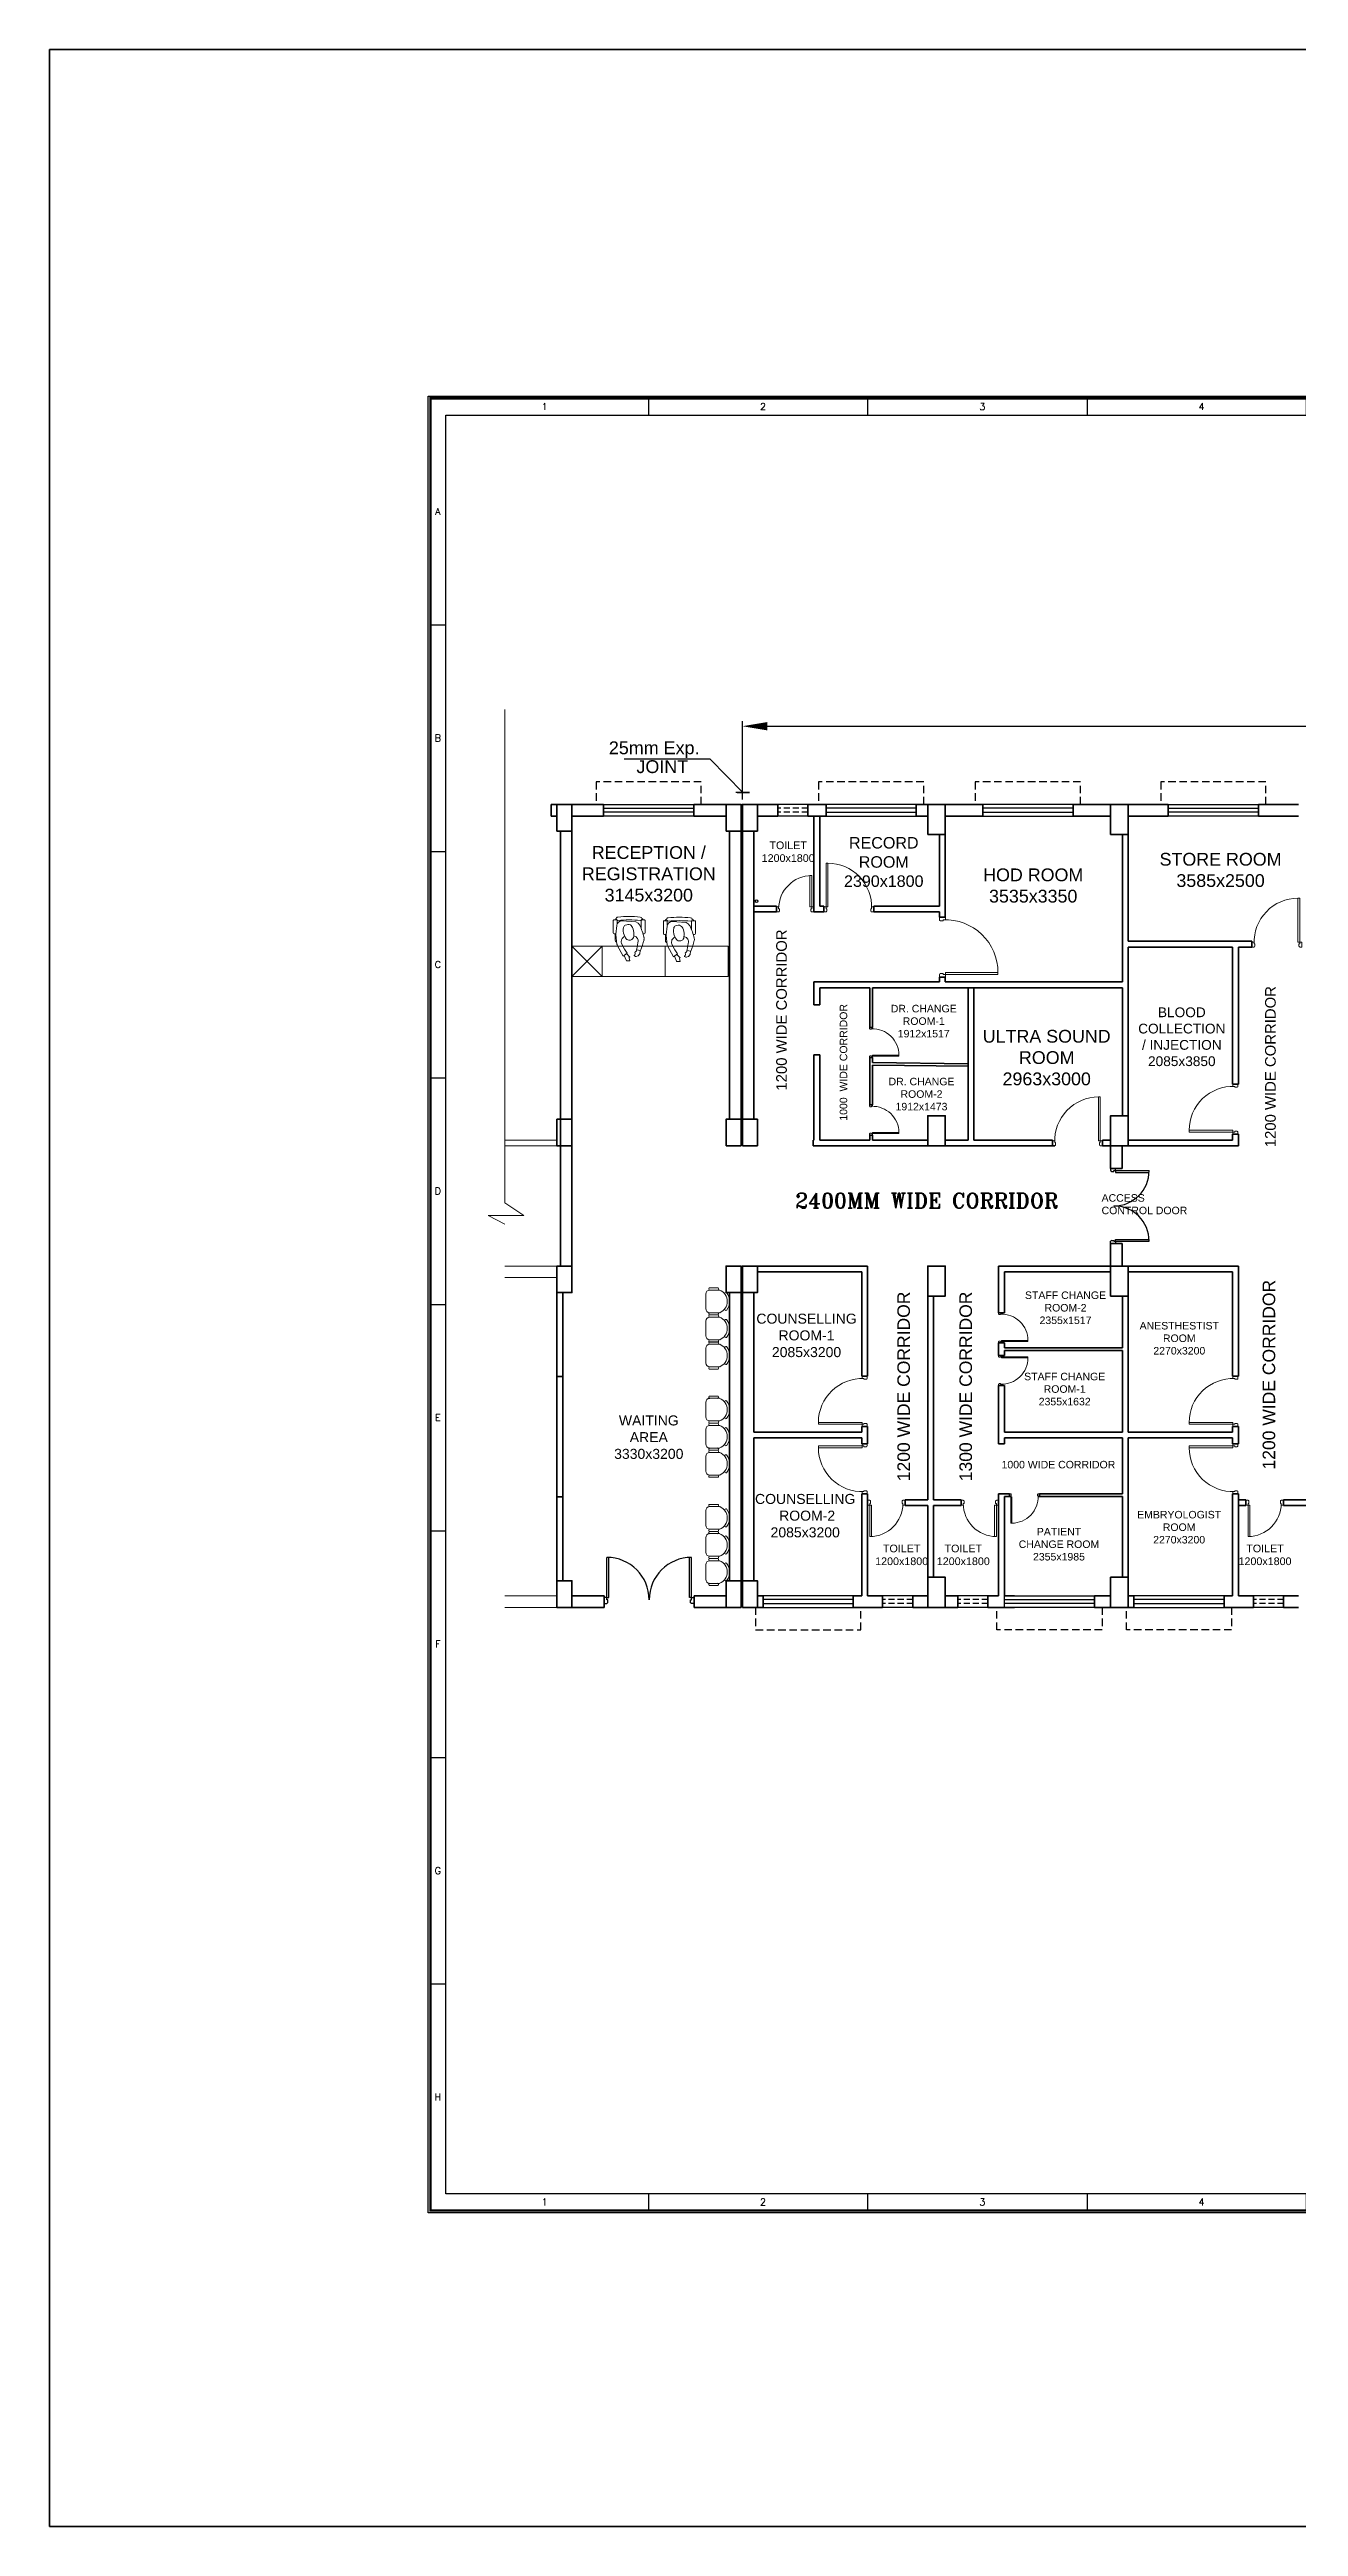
# Model space of a CAD drawing. Header units: millimetres. Extents: x 1380494 to 2061523, y -305664 to -174999.
# Drawn here: x 1982145 to 2007074, y -227091 to -177668 of the extents above; entities that cross this region are included whole.
import ezdxf
from ezdxf.enums import TextEntityAlignment as Align

# ---------------------------------------------------------------- set-up
doc = ezdxf.new("R2010")
doc.units = ezdxf.units.MM
doc.header["$LTSCALE"] = 600
doc.header["$MEASUREMENT"] = 0
doc.header["$PDMODE"] = 35
doc.linetypes.add('HIDDEN', pattern=[0.375, 0.25, -0.125])
doc.layers.add('AREA', color=193, linetype='Continuous', plot=False)
for name, color, linetype, lineweight in [('col', 5, 'Continuous', 35), ('D.F', 251, 'Continuous', 5), ('DOOR', 144, 'Continuous', 13), ('funiture', 30, 'Continuous', 13), ('furniture', 30, 'Continuous', 9), ('P-Wall', 250, 'Continuous', 35)]:
    doc.layers.add(name, color=color, linetype=linetype, lineweight=lineweight)
for name, color, linetype in [('EXP JOINT', 3, 'Continuous'), ('Lines', 7, 'Continuous'), ('MEP_HVAC_DRAIN_PIPE', 7, 'Continuous'), ('TEXT', 250, 'Continuous'), ('TITLE', 7, 'Continuous'), ('wall', 1, 'Continuous'), ('Window', 4, 'Continuous')]:
    doc.layers.add(name, color=color, linetype=linetype)
doc.styles.add('ARIAL', font='arial.ttf')
doc.styles.add('ROMANS', font='romans.shx')
doc.styles.add('ROMANT', font='romant.shx')
doc.dimstyles.new('CSB', dxfattribs={"dimscale": 150, "dimtxt": 1.5, "dimasz": 1.5, "dimexe": 1, "dimexo": 1, "dimgap": 1, "dimtad": 1, "dimdec": 0, "dimzin": 0, "dimdsep": 46, "dimtxsty": 'ROMANS', "dimblk": 'ARCHTICK', "dimcen": 1, "dimdle": 1, "dimclrd": 5, "dimclre": 5, "dimclrt": 6, "dimadec": 0, "dimazin": 0, "dimtfac": 1, "dimtdec": 0, "dimtix": 1, "dimtmove": 2, "dimatfit": 3, "dimldrblk": 'ARCHTICK', "dimfxl": 1, "dimtolj": 1, "dimtzin": 0, "dimarcsym": 0})
doc.dimstyles.get("Standard").update_dxf_attribs({"dimscale": 1.5, "dimtxt": 150, "dimasz": 150, "dimexe": 100, "dimexo": 100, "dimgap": 0.25, "dimtad": 0, "dimdec": 0, "dimzin": 0, "dimdsep": 46, "dimtxsty": 'ARIAL', "dimcen": 0.09, "dimdle": 100, "dimclrd": 7, "dimclre": 7, "dimclrt": 7, "dimadec": 0, "dimazin": 0, "dimtfac": 1, "dimtdec": 0, "dimtofl": 0, "dimtmove": 0, "dimatfit": 3, "dimfxl": 1, "dimtolj": 1, "dimtzin": 0, "dimarcsym": 0})

# ---------------------------------------------------------------- blocks, each defined once
blk = doc.blocks.new('A$C66962185')
at = {"layer": 'TITLE', "color": 7}
for p, q in [((30.11, -140930.66), (30.11, -140928.36)), ((60.37, -140930.66), (60.37, -140928.36)), ((90.64, -140930.66), (90.64, -140928.36)), ((120.9, -140930.66), (120.9, -140928.36)), ((151.16, -140930.66), (151.16, -140928.36)), ((181.42, -140930.66), (181.42, -140928.36)), ((211.69, -140930.66), (211.69, -140928.36)), ((241.95, -140930.66), (241.95, -140928.36)), ((272.21, -140930.66), (272.21, -140928.36)), ((302.47, -140930.66), (302.47, -140928.36)), ((332.74, -140930.66), (332.74, -140928.36)), ((363, -140959.61), (360.7, -140959.61)), ((363, -140990.86), (360.7, -140990.86)), ((363, -141022.1), (360.7, -141022.1)), ((363, -141053.35), (360.7, -141053.35)), ((363, -141084.59), (360.7, -141084.59)), ((363, -141115.84), (360.7, -141115.84)), ((363, -141147.08), (360.7, -141147.08))]:
    blk.add_line(p, q, dxfattribs=at)
at = {"layer": 'TITLE'}
for p, q in [((2.14, -140930.66), (360.7, -140930.66)), ((2.14, -141176.03), (2.14, -140930.66)), ((360.7, -141176.03), (360.7, -140930.66)), ((360.7, -141176.03), (2.14, -141176.03))]:
    blk.add_line(p, q, dxfattribs=at)
at = {"layer": 'TITLE', "color": 0}
for p, q in [((-0.15, -140959.61), (2.14, -140959.61)), ((-0.15, -140990.86), (2.14, -140990.86)), ((-0.15, -141022.1), (2.14, -141022.1)), ((-0.15, -141053.35), (2.14, -141053.35)), ((0, -141084.59), (2.14, -141084.59)), ((-0.15, -141115.84), (2.14, -141115.84)), ((-0.15, -141147.08), (2.14, -141147.08)), ((30.11, -141178.33), (30.11, -141176.03)), ((60.37, -141178.33), (60.37, -141176.03)), ((90.64, -141178.33), (90.64, -141176.03)), ((120.9, -141178.33), (120.9, -141176.03)), ((151.16, -141178.33), (151.16, -141176.03)), ((181.42, -141178.33), (181.42, -141176.03)), ((211.69, -141178.33), (211.69, -141176.03)), ((241.95, -141178.33), (241.95, -141176.03)), ((272.21, -141178.33), (272.21, -141176.03)), ((302.47, -141178.33), (302.47, -141176.03)), ((332.74, -141178.33), (332.74, -141176.03))]:
    blk.add_line(p, q, dxfattribs=at)
at = {"layer": 'TITLE', "color": 7, "const_width": 0.355}
blk.add_lwpolyline([(363, -140928.36), (363, -141178.33), (0, -141178.33), (0, -140928.36)], close=True, dxfattribs=at)
at = {"layer": 'TITLE', "color": 7, "style": 'ROMANS'}
for s, p in [('1', (15.75, -140929.48)), ('2', (45.89, -140929.48)), ('3', (76.15, -140929.48)), ('4', (106.41, -140929.48)), ('5', (136.67, -140929.48)), ('6', (166.94, -140929.48)), ('7', (197.2, -140929.48)), ('8', (227.46, -140929.48)), ('9', (257.73, -140929.48)), ('10', (287.99, -140929.48)), ('11', (318.25, -140929.48)), ('12', (348.51, -140929.48)), ('A', (361.83, -140943.96)), ('B', (361.83, -140975.21)), ('C', (361.83, -141006.45)), ('D', (361.83, -141037.7)), ('E', (361.83, -141068.94)), ('F', (361.83, -141100.19)), ('G', (361.83, -141131.44)), ('H', (361.83, -141162.68))]:
    blk.add_text(s, height=0.952, dxfattribs=at).set_placement(p, align=Align.MIDDLE)
at = {"layer": 'TITLE', "color": 0, "style": 'ROMANS'}
for s, p in [('A', (1.02, -140943.96)), ('B', (1.02, -140975.21)), ('C', (1.02, -141006.45)), ('D', (1.02, -141037.7)), ('E', (1.02, -141068.94)), ('F', (1.02, -141100.19)), ('G', (1.02, -141131.44)), ('H', (1.02, -141162.68)), ('1', (15.75, -141177.15)), ('2', (45.89, -141177.15)), ('3', (76.15, -141177.15)), ('4', (106.41, -141177.15)), ('5', (136.67, -141177.15)), ('6', (166.94, -141177.15)), ('7', (197.2, -141177.15)), ('8', (227.46, -141177.15)), ('9', (257.73, -141177.15)), ('10', (287.99, -141177.15)), ('11', (318.25, -141177.15)), ('12', (348.51, -141177.15))]:
    blk.add_text(s, height=0.952, dxfattribs=at).set_placement(p, align=Align.MIDDLE)
blk = doc.blocks.new('A$C19B8274B')
at = {"layer": 'DOOR'}
blk.add_line((-45, 925), (-80, 925), dxfattribs=at)
at = {"layer": 'DOOR', "color": 8}
for p, q in [((-80, 50), (-80, 925)), ((-45, 50), (-45, 925)), ((-45, 50), (-80, 50)), ((-955, -50), (-955, -47.5)), ((-940, -35), (-942.5, -35)), ((-60, -35), (-57.5, -35)), ((-45, -50), (-45, -47.5))]:
    blk.add_line(p, q, dxfattribs=at)
for points in [[(-940, 15), (-955, 15), (-955, 50), (-1000, 50), (-1000, -50), (-955, -50)], [(-940, -35), (-940, 15)], [(-60, 15), (-45, 15), (-45, 50), (0, 50), (0, -50), (-45, -50)], [(-60, -35), (-60, 15)]]:
    blk.add_lwpolyline(points, dxfattribs=at)
for centre, radius, start, end in [((-80, 50), 875, 90, 182.29244), ((-955, -35), 12.5, 270, 0), ((-45, -35), 12.5, 180, 270)]:
    blk.add_arc(centre, radius, start, end, dxfattribs=at)
blk = doc.blocks.new('W1800')
at = {"layer": 'wall', "color": 7}
for p, q in [((0, -58), (0, 173)), ((1800, 173), (1800, -58))]:
    blk.add_line(p, q, dxfattribs=at)
at = {"layer": 'Window'}
for p, q in [((0, 173), (1800, 173)), ((0, 98), (1800, 98)), ((1800, 18), (0, 18)), ((1800, -58), (0, -58))]:
    blk.add_line(p, q, dxfattribs=at)
blk = doc.blocks.new('CH1')
for p, q in [((7.8, 8.9), (15.5, 8.9)), ((8.9, 10.6), (16.1, 10.6)), ((18.7, -5.7), (18.7, 5.7)), ((7.8, -8.9), (15.5, -8.9)), ((8.9, -10.6), (16.1, -10.6))]:
    blk.add_line(p, q)
for centre, radius, start, end in [((11.3, 0), 11.3, 141.456, 218.544), ((11.3, 0), 9.53, 111.6314, 248.3686), ((2.9, 6.2), 0.935, 339.0298, 121.3377), ((9.8, 9.9), 1.13, 139.8035, 247.8585), ((15.5, 5.7), 3.19, 0, 90), ((15.2, 9.9), 1.13, 292.1415, 40.1965), ((2.9, -6.2), 0.935, 238.6623, 20.9702), ((9.8, -9.9), 1.13, 112.1415, 220.1965), ((15.5, -5.7), 3.19, 270, 0), ((15.2, -9.9), 1.13, 319.8035, 67.8585)]:
    blk.add_arc(centre, radius, start, end)
blk = doc.blocks.new('A$C32852038')
at = {"xscale": 25.40000009536743, "yscale": 25.39999985694885, "zscale": 25.39999999999785, "rotation": 90}
blk.add_blockref('CH1', (0, -476), dxfattribs=at)
blk = doc.blocks.new('*D207')
at = {"layer": 'D.F', "color": 5, "lineweight": -2, "transparency": 16777216}
for p, q in [((1995974, -192632), (1995974, -191070)), ((1996474, -191170), (2008456, -191170)), ((2028749, -191170), (2016766, -191170)), ((2029249, -192632), (2029249, -191070))]:
    blk.add_line(p, q, dxfattribs=at)
at = {"layer": 'D.F', "color": 5, "transparency": 16777216}
for points in [[(1996474, -191087), (1996474, -191253), (1995974, -191170)], [(2028749, -191087), (2028749, -191253), (2029249, -191170)]]:
    blk.add_solid(points, dxfattribs=at)
at = {"layer": 'Defpoints', "color": 0, "transparency": 16777216}
for p in [(1995974, -191170), (1995974, -192732), (2029249, -192732)]:
    blk.add_point(p, dxfattribs=at)
at = {"layer": 'D.F', "color": 7, "transparency": 16777216, "insert": (2012611, -191170), "char_height": 750, "attachment_point": 5, "style": 'ROMANT'}
blk.add_mtext('\\A1;{\\H0.6667x;INFERTILITY CENTER}', dxfattribs=at)
blk = doc.blocks.new('750')
at = {"layer": 'DOOR', "color": 8}
for p, q in [((-50, 705), (-47.5, 705)), ((-35, 690), (-35, 692.5)), ((-50, 45), (-47.5, 45)), ((-35, 60), (-35, 57.5)), ((50, 45), (50, 80)), ((50, 80), (675, 80)), ((50, 45), (675, 45)), ((675, 45), (675, 80))]:
    blk.add_line(p, q, dxfattribs=at)
for points in [[(15, 690), (15, 705), (50, 705), (50, 750), (-50, 750), (-50, 705)], [(-35, 690), (15, 690)], [(15, 60), (15, 45), (50, 45), (50, 0), (-50, 0), (-50, 45)], [(-35, 60), (15, 60)]]:
    blk.add_lwpolyline(points, dxfattribs=at)
for centre, radius, start, end in [((-35, 705), 12.5, 180, 270), ((15, 45), 660, 0, 90), ((-35, 45), 12.5, 90, 180)]:
    blk.add_arc(centre, radius, start, end, dxfattribs=at)
blk = doc.blocks.new('A$C749C31A5')
for p, q in [((158, 607), (82, 617)), ((88, 617), (96, 677)), ((99, 684), (126, 712)), ((126, 448), (127, 450)), ((127, 450), (130, 478)), ((130, 478), (136, 515)), ((132, 715), (163, 726)), ((136, 515), (142, 548)), ((142, 548), (152, 585)), ((152, 585), (158, 607)), ((173, 725), (195, 716)), ((288, 755), (275, 799)), ((280, 806), (329, 804)), ((281, 738), (283, 739)), ((336, 674), (281, 730)), ((396, 718), (325, 666)), ((325, 666), (373, 594)), ((343, 795), (380, 706)), ((373, 594), (409, 525)), ((506, 518), (396, 718)), ((409, 525), (429, 481)), ((432, 457), (428, 425)), ((531, 330), (512, 501)), ((0, 297), (0, 75)), ((12, 63), (54, 63)), ((18, 315), (39, 315)), ((36, 63), (36, 56)), ((54, 38), (57, 38)), ((72, 221), (72, 80)), ((98, 157), (129, 119)), ((129, 119), (169, 94)), ((162, 371), (148, 385)), ((179, 362), (162, 371)), ((169, 94), (423, 80)), ((206, 350), (179, 362)), ((207, 359), (202, 318)), ((212, 380), (207, 359)), ((221, 397), (212, 380)), ((287, 145), (314, 146)), ((314, 146), (334, 149)), ((334, 149), (360, 158)), ((383, 333), (356, 388)), ((384, 366), (370, 361)), ((417, 401), (384, 366)), ((510, 141), (510, 80)), ((514, 154), (515, 164)), ((515, 164), (531, 321)), ((524, 38), (527, 38)), ((527, 63), (569, 63)), ((531, 315), (563, 315)), ((544, 425), (544, 315)), ((545, 63), (545, 56)), ((581, 297), (581, 75))]:
    blk.add_line(p, q)
for centre, major_axis, start_param, end_param in [((1922, -82), (-1392, 1392), 0.422326, 0.524594), ((109, 675), (9.48, 9.48), 1.575781, 2.235741), ((136, 702), (-9.48, 9.48), -0.459579, 0.004984), ((208, 587), (-44.7, 44.7), -0.389622, 0.44073), ((168, 713), (9.48, 9.48), 0.392715, 1.111217), ((224, 675), (31.1, 31.1), 1.473299, 2.900347), ((182, 650), (3.16, 3.16), 4.322767, 6.041939), ((193, 712), (-3.16, 3.16), 3.044095, 5.105104), ((280, 801), (-3.64, 3.64), -0.820791, 1.065616), ((284, 734), (3.64, 3.64), 1.454932, 3.132464), ((273, 751), (-10.9, 10.9), 3.025729, 4.207208), ((329, 789), (10.9, 10.9), 5.894858, 7.03319), ((388, 463), (-31.6, 31.6), 3.79164, 4.353509), ((467, 496), (31.6, 31.6), 5.612395, 6.001159), ((500, 425), (31.1, 31.1), 5.497787, 6.69493), ((18, 297), (12.6, 12.6), 0.785398, 2.356194), ((12, 75), (8.63, 8.63), 2.356194, 3.926991), ((107, 403), (-63.2, 63.2), 0.524594, 1.034846), ((1343, 718), (-365, 1316), 1.549601, 1.723123), ((54, 56), (-13, 13), 0.785398, 2.356194), ((54, 80), (-12.6, 12.6), 2.356194, 3.926991), ((88, 41), (-22.2, 22.2), -0.785398, 2.356194), ((291, 2090), (-38, 2027), 3.022801, 3.222589), ((291, 2090), (-2089, 53), 1.499279, 1.693085), ((197, 437), (50.6, 50.6), 2.20036, 3.165612), ((444, 312), (236, 54), 2.890446, 3.399922), ((277, 356), (-49.3, 49.3), -0.268954, 0.150173), ((318, 235), (67.3, 67.3), 2.74069, 3.590533), ((291, 334), (67.6, 67.6), 0.764553, 1.316959), ((293, 360), (-49, 49), 4.341426, 5.496709), ((336, 210), (-40.8, 40.8), 2.779238, 3.730613), ((148, 247), (-177, 177), 3.73355, 4.276249), ((384, 431), (-31.6, 31.6), 3.183154, 3.79164), ((418, 179), (-70, 70), 2.402881, 3.670313), ((493, 41), (-22.2, 22.2), 2.356194, 5.497787), ((527, 80), (-12.6, 12.6), 0.785398, 2.356194), ((527, 56), (13, 13), 3.926991, 5.497787), ((487, 325), (-31.6, 31.6), 3.824541, 4.041599), ((563, 297), (12.6, 12.6), 5.497787, 7.068583), ((569, 75), (-8.63, 8.63), 2.356194, 3.926991)]:
    blk.add_ellipse(centre, major_axis=major_axis, ratio=1, start_param=start_param, end_param=end_param)

msp = doc.modelspace()

# ---------------------------------------------------------------- linework, layer by layer
at = {"color": 8, "lineweight": 25}
for p, q in [((2003423.5132, -199991.7108), (2003323.5132, -199991.7108)), ((2003323.5132, -199991.7108), (2003323.5132, -200036.7108)), ((2003323.5132, -200036.7108), (2003326.0132, -200036.7108)), ((2003338.5132, -200051.7108), (2003338.5132, -200049.2108)), ((2003338.5132, -200051.7108), (2003388.5132, -200051.7108)), ((2003388.5132, -200051.7108), (2003388.5132, -200036.7108)), ((2003388.5132, -200036.7108), (2003423.5132, -200036.7108)), ((2003423.5132, -200036.7108), (2003423.5132, -199991.7108)), ((2003423.5132, -200036.7108), (2004093.5132, -200036.7108)), ((2003423.5132, -200036.7108), (2003423.5132, -200071.7108)), ((2003423.5132, -200071.7108), (2004093.5132, -200071.7108)), ((2003323.5132, -201491.7108), (2003323.5132, -201446.7108)), ((2003323.5132, -201446.7108), (2003326.0132, -201446.7108)), ((2003423.5132, -201491.7108), (2003323.5132, -201491.7108)), ((2003423.5132, -201491.7108), (2003323.5132, -201491.7108)), ((2003338.5132, -201431.7108), (2003338.5132, -201434.2108)), ((2003338.5132, -201431.7108), (2003388.5132, -201431.7108)), ((2003388.5132, -201431.7108), (2003388.5132, -201446.7108)), ((2003388.5132, -201446.7108), (2003423.5132, -201446.7108)), ((2003423.5132, -201411.7108), (2004093.5132, -201411.7108)), ((2003423.5132, -201446.7108), (2003423.5132, -201411.7108)), ((2003423.5132, -201446.7108), (2004093.5132, -201446.7108)), ((2003423.5132, -201446.7108), (2003423.5132, -201491.7108)), ((1993268.0132, -208557.7108), (1993268.0132, -207753.7108)), ((1993310.0132, -208557.7108), (1993310.0132, -207753.7108)), ((1994918.0132, -208557.7108), (1994918.0132, -207753.7108)), ((1994960.0132, -208557.7108), (1994960.0132, -207753.7108)), ((1993214.0132, -208557.7108), (1993214.0132, -208677.7108)), ((1993268.0132, -208557.7108), (1993214.0132, -208557.7108)), ((1993214.0132, -208557.7108), (1993214.0132, -208677.7108)), ((1993268.0132, -208599.7108), (1993268.0132, -208557.7108)), ((1993268.0132, -208557.7108), (1993310.0132, -208557.7108)), ((1994960.0132, -208557.7108), (1994918.0132, -208557.7108)), ((1994960.0132, -208599.7108), (1994960.0132, -208557.7108)), ((1994960.0132, -208557.7108), (1995014.0132, -208557.7108)), ((1995014.0132, -208557.7108), (1995014.0132, -208677.7108)), ((1993214.0132, -208677.7108), (1993268.0132, -208677.7108)), ((1993286.0132, -208599.7108), (1993268.0132, -208599.7108)), ((1993268.0132, -208677.7108), (1993268.0132, -208674.7108)), ((1993286.0132, -208659.7108), (1993283.0132, -208659.7108)), ((1993286.0132, -208659.7108), (1993286.0132, -208599.7108)), ((1994942.0132, -208599.7108), (1994960.0132, -208599.7108)), ((1994942.0132, -208659.7108), (1994942.0132, -208599.7108)), ((1994942.0132, -208659.7108), (1994945.0132, -208659.7108)), ((1994960.0132, -208677.7108), (1994960.0132, -208674.7108)), ((1995014.0132, -208677.7108), (1994960.0132, -208677.7108))]:
    msp.add_line(p, q, dxfattribs=at)
at = {"color": 8}
for centre, radius, start, end in [((2003338.5132, -200036.7108), 12.5, 180, 270), ((2003388.5132, -200036.7108), 705, 270, 0), ((2003388.5132, -201446.7108), 705, 0, 90), ((2003338.5132, -201446.7108), 12.5, 90, 180), ((1993268.0132, -208599.7108), 846, 0, 90), ((1994960.0132, -208599.7108), 846, 90, 180), ((1993268.0132, -208659.7108), 15, 270, 0), ((1994960.0132, -208659.7108), 15, 180, 270)]:
    msp.add_arc(centre, radius, start, end, dxfattribs=at)
at = {"layer": 'AREA'}
for points in [[(1989703.7357, -184584.9113), (2042300.4397, -184584.9113), (2042300.4397, -220831.4262), (1989703.7357, -220831.4262)], [(1989748.7357, -184629.9113), (2042255.4397, -184629.9113), (2042255.4397, -220786.4262), (1989748.7357, -220786.4262)]]:
    msp.add_lwpolyline(points, close=True, dxfattribs=at)
at = {"layer": 'col'}
for points in [[(1992273.5132, -193261.7108), (1992573.5132, -193261.7108), (1992573.5132, -192731.7108), (1992273.5132, -192731.7108)], [(1995648.5132, -193261.7108), (1995948.5132, -193261.7108), (1995948.5132, -192731.7108), (1995648.5132, -192731.7108)], [(1995973.5132, -193261.7108), (1996273.5132, -193261.7108), (1996273.5132, -192731.7108), (1995973.5132, -192731.7108)], [(1999673.5132, -193331.7108), (2000023.5132, -193331.7108), (2000023.5132, -192731.7108), (1999673.5132, -192731.7108)], [(2003323.5132, -193331.7108), (2003673.5132, -193331.7108), (2003673.5132, -192731.7108), (2003323.5132, -192731.7108)], [(1992273.5132, -199541.7108), (1992573.5132, -199541.7108), (1992573.5132, -199011.7108), (1992273.5132, -199011.7108)], [(1995648.5132, -199541.7108), (1995948.5132, -199541.7108), (1995948.5132, -199011.7108), (1995648.5132, -199011.7108)], [(1995973.5132, -199541.7108), (1996273.5132, -199541.7108), (1996273.5132, -199011.7108), (1995973.5132, -199011.7108)], [(1999673.5132, -199541.7108), (2000023.5132, -199541.7108), (2000023.5132, -198941.7108), (1999673.5132, -198941.7108)], [(2003323.5132, -199541.7108), (2003673.5132, -199541.7108), (2003673.5132, -198941.7108), (2003323.5132, -198941.7108)], [(1992273.5132, -202471.7108), (1992573.5132, -202471.7108), (1992573.5132, -201941.7108), (1992273.5132, -201941.7108)], [(1995648.5132, -202471.7108), (1995948.5132, -202471.7108), (1995948.5132, -201941.7108), (1995648.5132, -201941.7108)], [(1995973.5132, -202471.7108), (1996273.5132, -202471.7108), (1996273.5132, -201941.7108), (1995973.5132, -201941.7108)], [(1999673.5132, -202541.7108), (2000023.5132, -202541.7108), (2000023.5132, -201941.7108), (1999673.5132, -201941.7108)], [(2003323.5132, -202541.7108), (2003673.5132, -202541.7108), (2003673.5132, -201941.7108), (2003323.5132, -201941.7108)], [(1992273.5132, -208751.7108), (1992573.5132, -208751.7108), (1992573.5132, -208221.7108), (1992273.5132, -208221.7108)], [(1995648.5132, -208751.7108), (1995948.5132, -208751.7108), (1995948.5132, -208221.7108), (1995648.5132, -208221.7108)], [(1995973.5132, -208751.7108), (1996273.5132, -208751.7108), (1996273.5132, -208221.7108), (1995973.5132, -208221.7108)], [(1999673.5132, -208751.7108), (2000023.5132, -208751.7108), (2000023.5132, -208151.7108), (1999673.5132, -208151.7108)], [(2003323.5132, -208751.7108), (2003673.5132, -208751.7108), (2003673.5132, -208151.7108), (2003323.5132, -208151.7108)]]:
    msp.add_lwpolyline(points, close=True, dxfattribs=at)
at = {"layer": 'D.F', "linetype": 'Continuous'}
for p, q in [((1991229.7269, -190833.8029), (1991229.7269, -200678.5419)), ((1991229.7269, -199426.7108), (1992273.5132, -199426.7108)), ((1991229.7269, -199541.7108), (1992273.5132, -199541.7108)), ((1990901.2513, -200933.9478), (1991229.7269, -201102.9981)), ((1991615.0291, -200933.9478), (1990901.2513, -200933.9478)), ((1991229.7269, -200678.5419), (1991615.0291, -200933.9478)), ((1991229.7269, -201941.7108), (1992273.5132, -201941.7108)), ((1991229.7269, -202171.7108), (1992273.5132, -202171.7108)), ((1991229.7269, -208521.7108), (1992273.5132, -208521.7108)), ((1991229.7269, -208751.7108), (1992273.5132, -208751.7108))]:
    msp.add_line(p, q, dxfattribs=at)
at = {"layer": 'funiture'}
for p, q in [((1993173.5132, -196161.7108), (1992573.5132, -195561.7108)), ((1993173.5132, -195561.7108), (1992573.5132, -196161.7108))]:
    msp.add_line(p, q, dxfattribs=at)
for points in [[(1992573.5132, -196161.7108), (1992573.5132, -195561.7108), (1993173.5132, -195561.7108), (1993173.5132, -196161.7108)], [(1992573.5132, -195561.7108), (1993173.5132, -195561.7108), (1993173.5132, -196161.7108), (1992573.5132, -196161.7108)], [(1994433.5132, -195561.7108), (1995693.5132, -195561.7108), (1995693.5132, -196161.7108), (1994433.5132, -196161.7108)]]:
    msp.add_lwpolyline(points, close=True, dxfattribs=at)
msp.add_lwpolyline([(1993173.5132, -196161.7108), (1995693.5132, -196161.7108), (1995693.5132, -195561.7108), (1993173.5132, -195561.7108), (1993173.5132, -196161.7108)], dxfattribs=at)
at = {"layer": 'Lines', "linetype": 'HIDDEN'}
for points in [[(1995152.674, -192731.7108), (1995152.674, -192281.7108), (1993052.674, -192281.7108), (1993052.674, -192731.7108)], [(1999593.8395, -192731.7108), (1999593.8395, -192281.7108), (1997493.8395, -192281.7108), (1997493.8395, -192731.7108)], [(2002723.8395, -192731.7108), (2002723.8395, -192281.7108), (2000623.8395, -192281.7108), (2000623.8395, -192731.7108)], [(2006423.1869, -192731.7108), (2006423.1869, -192281.7108), (2004323.1869, -192281.7108), (2004323.1869, -192731.7108)], [(1996238.5132, -208751.7108), (1996238.5132, -209201.7108), (1998338.5132, -209201.7108), (1998338.5132, -208751.7108)], [(2003153.5132, -208751.7108), (2003153.5132, -209201.7108), (2001053.5132, -209201.7108), (2001053.5132, -208751.7108)], [(2005738.5132, -208751.7108), (2005738.5132, -209201.7108), (2003638.5132, -209201.7108), (2003638.5132, -208751.7108)]]:
    msp.add_lwpolyline(points, dxfattribs=at)
at = {"layer": 'MEP_HVAC_DRAIN_PIPE', "linetype": 'ByBlock'}
msp.add_circle((1996257.322, -194661.7108), 25, dxfattribs=at)
at = {"layer": 'P-Wall', "linetype": 'Continuous'}
for p, q in [((1992273.5132, -192731.7108), (1992158.5132, -192731.7108)), ((1992158.5132, -192961.7108), (1992158.5132, -192731.7108)), ((1992273.5132, -192731.7108), (1992158.5132, -192731.7108)), ((1993204.0132, -192731.7108), (1992573.5132, -192731.7108)), ((1993204.0132, -192731.7108), (1993204.0132, -192961.7108)), ((1995648.5132, -192731.7108), (1995004.0132, -192731.7108)), ((1995004.0132, -192731.7108), (1995004.0132, -192961.7108)), ((1992273.5132, -192961.7108), (1992158.5132, -192961.7108)), ((1993204.0132, -192961.7108), (1992573.5132, -192961.7108)), ((1995648.5132, -192961.7108), (1995004.0132, -192961.7108)), ((1997403.5132, -192961.7108), (1997403.5132, -194876.6882)), ((1997518.5132, -192961.7108), (1997518.5132, -194761.6882)), ((1992343.5132, -193261.7108), (1992343.5132, -201941.7108)), ((1992573.5132, -193261.7108), (1992573.5132, -201941.7108)), ((1995718.5132, -199011.7108), (1995718.5132, -193261.7108)), ((1995948.5132, -199011.7108), (1995948.5132, -193261.7108)), ((1995973.5132, -193261.7108), (1995973.5132, -199011.7108)), ((1995973.5132, -193331.7108), (1995973.5132, -198941.7108)), ((1996203.5132, -193261.7108), (1996203.5132, -199011.7108)), ((1996203.5132, -193331.7108), (1996203.5132, -198941.7108)), ((1997518.5132, -194876.6882), (1997403.5132, -194876.6882)), ((1997598.5132, -194761.6882), (1997598.5132, -194876.6882)), ((1998598.5132, -194761.6882), (1998598.5132, -194876.6882)), ((2003673.5132, -195461.7108), (2006143.5132, -195461.7108)), ((2003673.5132, -195576.7108), (2005758.5132, -195576.7108)), ((2005758.5132, -198311.7108), (2005758.5132, -195576.7108)), ((2005873.5132, -198311.7108), (2005873.5132, -195576.7108)), ((2005873.5132, -195576.7108), (2006143.5132, -195576.7108)), ((2006143.5132, -195461.7108), (2006143.5132, -195576.7108)), ((2000023.5132, -196178.565), (1999908.5132, -196178.565)), ((1997403.5132, -196271.7108), (1999908.5132, -196271.7108)), ((1997403.5132, -196271.7108), (1997403.5132, -196726.7108)), ((1997518.5132, -196386.7108), (1998518.5132, -196386.7108)), ((1997518.5132, -196386.7108), (1997518.5132, -196726.7108)), ((1998568.5132, -196386.7108), (2003443.5132, -196386.7108)), ((2000023.5132, -196271.7108), (2003443.5132, -196271.7108)), ((2000481.0132, -196386.7108), (2000480.746, -199426.7108)), ((2000595.746, -196386.7108), (2000595.746, -199426.7108)), ((2003443.5132, -196271.7108), (2003558.5132, -196271.7108)), ((2003443.5132, -196386.7108), (2003558.5132, -196386.7108)), ((1997403.5132, -196726.7108), (1997518.5132, -196726.7108)), ((1997403.5132, -197726.7108), (1997518.5132, -197726.7108)), ((1997403.5132, -197726.7108), (1997403.5132, -199426.7108)), ((1997518.5132, -197726.7108), (1997518.5132, -199426.7108)), ((2005758.5132, -198311.7108), (2005873.5132, -198311.7108)), ((1997388.5132, -199426.7108), (1997403.5132, -199426.7108)), ((1997388.5132, -199426.7108), (1997388.5132, -199541.7108)), ((1997388.5132, -199541.7108), (1999673.5132, -199541.7108)), ((1997518.5132, -199426.7108), (1998518.5132, -199426.7108)), ((1998568.5132, -199426.7108), (1999673.5132, -199426.7108)), ((2000023.5132, -199426.7108), (2000480.746, -199426.7108)), ((2000023.5132, -199541.7108), (2002208.5132, -199541.7108)), ((2000595.746, -199426.7108), (2002163.5132, -199426.7108)), ((2002163.5132, -199426.7108), (2002163.5132, -199541.7108)), ((2003163.5132, -199426.7108), (2003163.5132, -199541.7108)), ((2003163.5132, -199426.7108), (2003323.5132, -199426.7108)), ((2003163.5132, -199541.7108), (2003323.5132, -199541.7108)), ((2005758.5132, -199311.7108), (2005873.5132, -199311.7108)), ((2005758.5132, -199426.7108), (2005758.5132, -199311.7108)), ((2005873.5132, -199541.7108), (2005873.5132, -199311.7108)), ((1996273.5132, -201941.7108), (1998473.5132, -201941.7108)), ((1996273.5132, -202056.7108), (1998358.5132, -202056.7108)), ((1998473.5132, -202056.7108), (1998473.5132, -201941.7108)), ((2003323.5132, -201941.7108), (2001088.5132, -201941.7108)), ((2002103.5132, -202056.7108), (2001203.5132, -202056.7108)), ((2002403.5132, -202056.7108), (2002103.5132, -202056.7108)), ((2003323.5132, -202056.7108), (2002403.5132, -202056.7108)), ((2003673.5132, -201941.7108), (2005873.5132, -201941.7108)), ((2003673.5132, -202056.7108), (2005758.5132, -202056.7108)), ((1992273.5132, -202471.7108), (1992273.5132, -204146.7108)), ((1992388.5132, -202471.7108), (1992388.5132, -204146.7108)), ((1995718.5132, -208221.7108), (1995718.5132, -202471.7108)), ((1995948.5132, -208221.7108), (1995948.5132, -202471.7108)), ((1995973.5132, -202471.7108), (1995973.5132, -208221.7108)), ((1995973.5132, -202541.7108), (1995973.5132, -208151.7108)), ((1996203.5132, -202471.7108), (1996203.5132, -205256.7108)), ((1996203.5132, -202541.7108), (1996203.5132, -205256.7108)), ((2003558.5132, -202541.7108), (2003558.5132, -203574.2108)), ((2003673.5132, -202541.7108), (2003673.5132, -205256.7108)), ((2003558.5132, -203624.2108), (2003558.5132, -203681.7108)), ((2003558.5132, -203681.7108), (2003558.5132, -205256.7108)), ((1992388.5132, -204146.7108), (1992273.5132, -204146.7108)), ((1992273.5132, -206546.7108), (1992273.5132, -204146.7108)), ((1992388.5132, -204146.7108), (1992388.5132, -206546.7108)), ((1998358.5132, -204141.7108), (1998473.5132, -204141.7108)), ((2005758.5132, -204141.7108), (2005873.5132, -204141.7108)), ((1996203.5132, -205256.7108), (1998358.5132, -205256.7108)), ((1996203.5132, -205371.7108), (1996203.5132, -208221.7108)), ((1996203.5132, -205371.7108), (1996203.5132, -208151.7108)), ((1996203.5132, -205371.7108), (1998358.5132, -205371.7108)), ((1998358.5132, -205141.7108), (1998473.5132, -205141.7108)), ((1998358.5132, -205486.7108), (1998473.5132, -205486.7108)), ((2001203.5132, -205486.7108), (2001088.5132, -205486.7108)), ((2002103.5132, -205256.7108), (2001203.5132, -205256.7108)), ((2002103.5132, -205371.7108), (2001203.5132, -205371.7108)), ((2003558.5132, -205256.7108), (2002103.5132, -205256.7108)), ((2003558.5132, -205371.7108), (2002103.5132, -205371.7108)), ((2003558.5132, -205371.7108), (2003558.5132, -206486.7108)), ((2003673.5132, -205256.7108), (2005758.5132, -205256.7108)), ((2003673.5132, -205371.7108), (2003673.5132, -208151.7108)), ((2003673.5132, -205371.7108), (2005758.5132, -205371.7108)), ((2005758.5132, -205141.7108), (2005873.5132, -205141.7108)), ((2005758.5132, -205486.7108), (2005873.5132, -205486.7108)), ((1992388.5132, -206546.7108), (1992273.5132, -206546.7108)), ((1992273.5132, -206546.7108), (1992273.5132, -208221.7108)), ((1992388.5132, -206546.7108), (1992388.5132, -208221.7108)), ((1998358.5132, -206486.7108), (1998473.5132, -206486.7108)), ((2001203.5132, -206486.7108), (2001088.5132, -206486.7108)), ((2003558.5132, -206536.7108), (2003558.5132, -206946.7108)), ((2005758.5132, -206486.7108), (2005873.5132, -206486.7108)), ((2003558.5132, -206946.7108), (2003558.5132, -208151.7108)), ((1993214.0132, -208521.7108), (1992573.5132, -208521.7108)), ((1993214.0132, -208521.7108), (1993214.0132, -208751.7108)), ((1995648.5132, -208521.7108), (1995014.0132, -208521.7108)), ((1995014.0132, -208521.7108), (1995014.0132, -208751.7108)), ((1998773.5132, -208521.7108), (1998773.5132, -208751.7108)), ((1999373.5132, -208521.7108), (1999373.5132, -208751.7108)), ((2000273.5132, -208521.7108), (2000273.5132, -208751.7108)), ((2000873.5132, -208521.7108), (2000873.5132, -208751.7108)), ((2006173.5132, -208521.7108), (2006173.5132, -208751.7108)), ((2006773.5132, -208521.7108), (2006773.5132, -208751.7108)), ((1993214.0132, -208751.7108), (1992573.5132, -208751.7108)), ((1995648.5132, -208751.7108), (1995014.0132, -208751.7108))]:
    msp.add_line(p, q, dxfattribs=at)
at = {"layer": 'P-Wall'}
for p, q in [((1996683.5132, -192731.7108), (1996273.5132, -192731.7108)), ((1996683.5132, -192961.7108), (1996683.5132, -192731.7108)), ((1997283.5132, -192961.7108), (1997283.5132, -192731.7108)), ((1997643.8395, -192731.7108), (1997283.5132, -192731.7108)), ((1997643.8395, -192961.7108), (1997643.8395, -192731.7108)), ((1999443.8395, -192961.7108), (1999443.8395, -192731.7108)), ((1999673.5132, -192731.7108), (1999443.8395, -192731.7108)), ((2000773.8395, -192731.7108), (2000023.5132, -192731.7108)), ((2000773.8395, -192961.7108), (2000773.8395, -192731.7108)), ((2002573.8395, -192961.7108), (2002573.8395, -192731.7108)), ((2003323.5132, -192731.7108), (2002573.8395, -192731.7108)), ((2003673.5132, -192731.7108), (2004473.1869, -192731.7108)), ((2004473.1869, -192961.7108), (2004473.1869, -192731.7108)), ((2006273.1869, -192731.7108), (2007073.5132, -192731.7108)), ((2006273.1869, -192961.7108), (2006273.1869, -192731.7108)), ((1996683.5132, -192961.7108), (1996273.5132, -192961.7108)), ((1997643.8395, -192961.7108), (1997283.5132, -192961.7108)), ((1999673.5132, -192961.7108), (1999443.8395, -192961.7108)), ((2000773.8395, -192961.7108), (2000023.5132, -192961.7108)), ((2003323.5132, -192961.7108), (2002573.8395, -192961.7108)), ((2003673.5132, -192961.7108), (2004473.1869, -192961.7108)), ((2006273.1869, -192961.7108), (2007073.5132, -192961.7108)), ((1999908.5132, -193331.7108), (1999908.5132, -194761.6882)), ((2000023.5132, -193331.7108), (2000023.5132, -194980.4417)), ((2003558.5132, -193331.7108), (2003558.5132, -196271.7108)), ((2003673.5132, -193331.7108), (2003673.5132, -195461.7108)), ((1996653.5132, -194761.7108), (1996203.5132, -194761.7108)), ((1996653.5132, -194876.7108), (1996203.5132, -194876.7108)), ((1996653.5132, -194876.7108), (1996653.5132, -194761.7108)), ((1997518.5132, -194761.6882), (1997598.5132, -194761.6882)), ((1997518.5132, -194876.6882), (1997598.5132, -194876.6882)), ((1998598.5132, -194761.6882), (1999908.5132, -194761.6882)), ((1998598.5132, -194876.6882), (1999908.5132, -194876.6882)), ((1999908.5132, -194876.6882), (1999908.5132, -194976.6882)), ((1999908.5132, -194976.6882), (2000023.5132, -194980.4417)), ((2003673.5132, -195576.7108), (2003673.5132, -198941.7108)), ((1999908.5132, -196271.7108), (1999908.5132, -196178.565)), ((1999908.5132, -196178.565), (2000023.5132, -196178.565)), ((2000023.5132, -196178.565), (2000023.5132, -196271.7108)), ((1998518.5132, -196386.7108), (1998518.5132, -197181.7124)), ((1998568.5132, -197181.7124), (1998568.5132, -196386.7108)), ((2003558.5132, -196386.7108), (2003558.5132, -198941.7108)), ((1998568.7949, -197181.7124), (1998518.5132, -197181.7124)), ((1998518.5132, -197781.7124), (1998518.5132, -198726.7108)), ((1998568.7949, -197781.7124), (1998518.5132, -197781.7124)), ((1998568.2315, -197931.7092), (2000480.4643, -197953.2556)), ((1998568.5132, -197881.7297), (1998568.5132, -197781.7124)), ((1998568.5132, -197881.7297), (2000481.0276, -197903.2587)), ((1998568.5132, -198726.7108), (1998568.5132, -197931.7124)), ((1998518.5132, -198726.7108), (1998568.5132, -198726.7108)), ((1998518.5132, -199326.7108), (1998518.5132, -199426.7108)), ((1998518.5132, -199326.7108), (1998568.5132, -199326.7108)), ((1998568.5132, -199426.7108), (1998568.5132, -199326.7108)), ((2003323.5132, -199541.7108), (2003323.5132, -199991.7108)), ((2003553.5132, -199991.7108), (2003553.5132, -199541.7108)), ((2003673.5132, -199426.7108), (2005758.5132, -199426.7108)), ((2003673.5132, -199541.7108), (2005873.5132, -199541.7108)), ((2003323.5132, -199991.7108), (2003553.5132, -199991.7108)), ((2003323.5132, -201941.7108), (2003323.5132, -201491.7108)), ((2003323.5132, -201491.7108), (2003553.5132, -201491.7108)), ((2003553.5132, -201491.7108), (2003553.5132, -201941.7108)), ((1998358.5132, -204141.7108), (1998358.5132, -202056.7108)), ((1998473.5132, -202056.7108), (1998473.5132, -204141.7108)), ((2001088.5132, -201941.7108), (2001088.5132, -202056.7108)), ((2001088.5132, -202056.7108), (2001088.5132, -202874.2108)), ((2001203.5132, -202874.2108), (2001203.5132, -202056.7108)), ((2005758.5132, -204141.7108), (2005758.5132, -202056.7108)), ((2005873.5132, -201941.7108), (2005873.5132, -204141.7108)), ((1999673.5132, -206606.7108), (1999673.5132, -202471.7108)), ((1999788.5132, -206606.7108), (1999788.5132, -202541.7108)), ((2001138.5132, -202874.2108), (2001088.5132, -202874.2108)), ((2001088.5132, -202874.2108), (2001203.5132, -202874.2108)), ((2001138.5132, -203474.2108), (2001088.5132, -203474.2108)), ((2001088.5132, -203474.2108), (2001088.5132, -203724.2108)), ((2001088.5132, -203474.2108), (2001203.5132, -203474.2108)), ((2001203.5132, -203574.2108), (2001203.5132, -203474.2108)), ((2001203.5132, -203574.2108), (2003558.5132, -203574.2108)), ((2001138.5132, -203724.2108), (2001088.5132, -203724.2108)), ((2001088.5132, -203724.2108), (2001203.5132, -203724.2108)), ((2001203.5132, -203624.2108), (2003558.5132, -203624.2108)), ((2001203.5132, -203724.2108), (2001203.5132, -203624.2108)), ((2001138.5132, -204324.2108), (2001088.5132, -204324.2108)), ((2001088.5132, -204324.2108), (2001088.5132, -205141.7108)), ((2001203.5132, -204324.2108), (2001088.5132, -204324.2108)), ((2001203.5132, -204324.2108), (2001203.5132, -205141.7108)), ((1998358.5132, -205256.7108), (1998358.5132, -205141.7108)), ((1998358.5132, -205486.7108), (1998358.5132, -205371.7108)), ((1998473.5132, -205486.7108), (1998473.5132, -205141.7108)), ((2001088.5132, -205486.7108), (2001088.5132, -205141.7108)), ((2001203.5132, -205256.7108), (2001203.5132, -205141.7108)), ((2001203.5132, -205486.7108), (2001203.5132, -205371.7108)), ((2005758.5132, -205256.7108), (2005758.5132, -205141.7108)), ((2005758.5132, -205486.7108), (2005758.5132, -205371.7108)), ((2005873.5132, -205486.7108), (2005873.5132, -205141.7108)), ((1998358.5132, -208521.7108), (1998358.5132, -206486.7108)), ((1998473.5132, -208521.7108), (1998473.5132, -206486.7108)), ((2001088.5132, -208521.7108), (2001088.5132, -206486.7108)), ((2001203.5132, -206486.7108), (2001303.5132, -206486.7108)), ((2001203.5132, -208521.7108), (2001203.5132, -206536.7108)), ((2001303.5132, -206536.7108), (2001203.5132, -206536.7108)), ((2001303.5132, -206486.7108), (2001303.5132, -206536.7108)), ((2001903.5132, -206486.7108), (2001903.5132, -206536.7108)), ((2001903.5132, -206486.7108), (2003558.5132, -206486.7108)), ((2001903.5132, -206536.7108), (2003558.5132, -206536.7108)), ((2005758.5132, -208521.7108), (2005758.5132, -206486.7108)), ((2005873.5132, -208521.7108), (2005873.5132, -206486.7108)), ((1999223.5132, -206721.7108), (1999223.5132, -206606.7108)), ((1999223.5132, -206606.7108), (1999673.5132, -206606.7108)), ((1999223.5132, -206721.7108), (1999673.5132, -206721.7108)), ((1999673.5132, -208151.7108), (1999673.5132, -206721.7108)), ((1999788.5132, -206606.7108), (1999858.5132, -206606.7108)), ((2000338.5132, -206606.7108), (1999788.5132, -206606.7108)), ((1999788.5132, -206721.7108), (1999858.5132, -206721.7108)), ((1999788.5132, -208151.7108), (1999788.5132, -206721.7108)), ((2000338.5132, -206721.7108), (1999788.5132, -206721.7108)), ((2000338.5132, -206721.7108), (2000338.5132, -206606.7108)), ((2005873.5132, -206606.7108), (2006023.5132, -206606.7108)), ((2005873.5132, -206721.7108), (2006023.5132, -206721.7108)), ((2006023.5132, -206721.7108), (2006023.5132, -206606.7108)), ((2006773.5132, -206721.7108), (2006773.5132, -206606.7108)), ((2006773.5132, -206606.7108), (2007258.5132, -206606.7108)), ((2006773.5132, -206721.7108), (2007258.5132, -206721.7108)), ((1996273.5132, -208521.7108), (1996388.5132, -208521.7108)), ((1996388.5132, -208521.7108), (1996273.5132, -208521.7108)), ((1996388.5132, -208521.7108), (1996388.5132, -208751.7108)), ((1998188.5132, -208521.7108), (1998358.5132, -208521.7108)), ((1998188.5132, -208521.7108), (1998188.5132, -208751.7108)), ((1998473.5132, -208521.7108), (1998773.5132, -208521.7108)), ((1999373.5132, -208521.7108), (1999673.5132, -208521.7108)), ((2000273.5132, -208521.7108), (2000023.5132, -208521.7108)), ((2001088.5132, -208521.7108), (2000873.5132, -208521.7108)), ((2001408.5132, -208521.7108), (2001203.5132, -208521.7108)), ((2003003.5132, -208521.7108), (2003323.5132, -208521.7108)), ((2003003.5132, -208521.7108), (2003003.5132, -208751.7108)), ((2003788.5132, -208521.7108), (2003673.5132, -208521.7108)), ((2003788.5132, -208521.7108), (2003788.5132, -208751.7108)), ((2005588.5132, -208521.7108), (2005758.5132, -208521.7108)), ((2005588.5132, -208521.7108), (2005588.5132, -208751.7108)), ((2005873.5132, -208521.7108), (2006173.5132, -208521.7108)), ((2006773.5132, -208521.7108), (2007073.5132, -208521.7108)), ((1996273.5132, -208751.7108), (1996388.5132, -208751.7108)), ((1996388.5132, -208751.7108), (1996273.5132, -208751.7108)), ((1998188.5132, -208751.7108), (1998773.5132, -208751.7108)), ((1999373.5132, -208751.7108), (1999673.5132, -208751.7108)), ((2000273.5132, -208751.7108), (2000023.5132, -208751.7108)), ((2001408.5132, -208751.7108), (2000873.5132, -208751.7108)), ((2003003.5132, -208751.7108), (2003323.5132, -208751.7108)), ((2003788.5132, -208751.7108), (2003673.5132, -208751.7108)), ((2005588.5132, -208751.7108), (2006173.5132, -208751.7108)), ((2006773.5132, -208751.7108), (2007073.5132, -208751.7108))]:
    msp.add_line(p, q, dxfattribs=at)
at = {"layer": 'P-Wall', "color": 30, "true_color": 0xf8991e}
msp.add_lwpolyline([(1982145.4255, -177667.7293), (2048582.7445, -177667.7293), (2048582.7445, -227090.9881), (1982145.4255, -227090.9881)], close=True, dxfattribs=at)
at = {"layer": 'Window', "ltscale": 750}
for p, q in [((1997283.5132, -192731.7108), (1996683.5132, -192731.7108)), ((1997283.5132, -192961.7108), (1996683.5132, -192961.7108)), ((1999373.5132, -208521.7108), (1998773.5132, -208521.7108)), ((2000873.5132, -208521.7108), (2000273.5132, -208521.7108)), ((2006773.5132, -208521.7108), (2006173.5132, -208521.7108)), ((1999373.5132, -208751.7108), (1998773.5132, -208751.7108)), ((2000873.5132, -208751.7108), (2000273.5132, -208751.7108)), ((2006773.5132, -208751.7108), (2006173.5132, -208751.7108))]:
    msp.add_line(p, q, dxfattribs=at)
at = {"layer": 'Window', "linetype": 'HIDDEN', "ltscale": 0.8}
for p, q in [((1997283.5132, -192806.7108), (1996683.5132, -192806.7108)), ((1997283.5132, -192886.7108), (1996683.5132, -192886.7108)), ((1999373.5132, -208596.7108), (1998773.5132, -208596.7108)), ((1999373.5132, -208676.7108), (1998773.5132, -208676.7108)), ((2000873.5132, -208596.7108), (2000273.5132, -208596.7108)), ((2000873.5132, -208676.7108), (2000273.5132, -208676.7108)), ((2006773.5132, -208596.7108), (2006173.5132, -208596.7108)), ((2006773.5132, -208676.7108), (2006173.5132, -208676.7108))]:
    msp.add_line(p, q, dxfattribs=at)

# ---------------------------------------------------------------- block references
at = {"layer": 'DOOR', "color": 7, "rotation": 180}
for p in [(1995004.0132, -192789.2108), (2006273.1869, -192789.2108)]:
    msp.add_blockref('W1800', p, dxfattribs=at)
at = {"layer": 'DOOR', "color": 7, "xscale": -1, "rotation": 180}
for p in [(1997643.8395, -192789.2108), (2000773.8395, -192789.2108)]:
    msp.add_blockref('W1800', p, dxfattribs=at)
at = {"layer": 'DOOR', "color": 18, "true_color": 0x000000}
for p, rotation in [((1997403.5132, -194826.6882), 90), ((1998473.5132, -206664.2108), 270), ((2006023.5132, -206664.2108), 270)]:
    msp.add_blockref('750', p, dxfattribs=dict(at, rotation=rotation))
at = {"layer": 'DOOR', "color": 18, "linetype": 'Continuous', "true_color": 0x000000, "xscale": -1}
msp.add_blockref('A$C19B8274B', (1997598.5132, -194826.6882), dxfattribs=at)
at = {"layer": 'DOOR', "color": 18, "linetype": 'Continuous', "true_color": 0x000000}
for p in [(2007143.5132, -195526.7108), (2003163.5132, -199491.7108)]:
    msp.add_blockref('A$C19B8274B', p, dxfattribs=at)
for p, xscale, yscale, zscale, rotation in [((1999966.0132, -196178.565), 1.199999999999721, 1.199999999999721, 1.199999999999721, 270), ((1998543.654, -197781.7124), 0.6, 0.6, 0.6, 270.0000000000001), ((1998543.5132, -199326.7108), 0.6, 0.6, 0.6, 270.0000000000001), ((2001118.5132, -203474.2108), 0.6, 0.6, 0.6, 270.0000000000001), ((2001118.5132, -203724.2108), -0.6, 0.6, 0.6, 269.9999999999999), ((2001303.5132, -206516.7108), 0.6, 0.6, 0.6, 180.0000000000001)]:
    msp.add_blockref('A$C19B8274B', p, dxfattribs=dict(at, xscale=xscale, yscale=yscale, zscale=zscale, rotation=rotation))
at = {"layer": 'DOOR', "color": 18, "linetype": 'Continuous', "true_color": 0x000000, "xscale": -1}
for p, rotation in [((2005816.0132, -199311.7108), 89.99999999999977), ((1998416.0132, -205141.7108), 89.99999999999993), ((2005816.0132, -205141.7108), 89.99999999999993)]:
    msp.add_blockref('A$C19B8274B', p, dxfattribs=dict(at, rotation=rotation))
at = {"layer": 'DOOR', "color": 18, "linetype": 'Continuous', "true_color": 0x000000, "rotation": 90}
for p in [(1998416.0132, -205486.7108), (2005816.0132, -205486.7108)]:
    msp.add_blockref('A$C19B8274B', p, dxfattribs=at)
at = {"layer": 'DOOR', "color": 18, "true_color": 0x000000, "xscale": -1, "rotation": 89.99999999999993}
msp.add_blockref('750', (2001088.5132, -206664.2108), dxfattribs=at)
at = {"layer": 'DOOR', "color": 7, "xscale": -1}
for p in [(1998188.5132, -208694.2108), (2005588.5132, -208694.2108)]:
    msp.add_blockref('W1800', p, dxfattribs=at)
at = {"layer": 'DOOR', "color": 7}
msp.add_blockref('W1800', (2001203.5132, -208694.2108), dxfattribs=at)
at = {"layer": 'funiture', "xscale": 1.099999999714782, "yscale": 1.099999999714782, "zscale": 1.099999999714782, "rotation": 180}
for p in [(1994033.0483, -194966.4935), (1995036.3813, -194980.4915)]:
    msp.add_blockref('A$C749C31A5', p, dxfattribs=at)
at = {"layer": 'furniture', "rotation": 90}
for p in [(1995242.8146, -202646.7108), (1995242.8146, -203186.7108), (1995242.8146, -203726.7108), (1995242.8146, -204806.7108), (1995242.8146, -205346.7108), (1995242.8146, -205886.7108), (1995242.8146, -206966.7108), (1995242.8146, -207506.7108), (1995242.8146, -208046.7108)]:
    msp.add_blockref('A$C32852038', p, dxfattribs=at)
at = {"layer": 'TITLE', "xscale": 144.6465675549349, "yscale": 144.6465665108379, "zscale": 144.6465669265092}
msp.add_blockref('A$C66962185', (1989748.7357, 20200174.1459), dxfattribs=at)

# ---------------------------------------------------------------- texts
at = {"layer": 'EXP JOINT', "color": 6, "style": 'ARIAL'}
for s, p in [('25mm Exp.', (1994213.9786, -191600.5706)), ('JOINT', (1994376.6651, -191976.6756))]:
    msp.add_text(s, height=256.28906, dxfattribs=at).set_placement(p, align=Align.MIDDLE_CENTER)
at = {"layer": 'TEXT', "color": 8, "style": 'ARIAL'}
for s, height, p in [('1200 WIDE CORRIDOR', 212.5, (1996925.0733, -196832.8597)), ('1200 WIDE CORRIDOR', 212.5, (2006683.2825, -197962.9073)), ('1200 WIDE CORRIDOR', 250, (1999392.5189, -204343.0898)), ('1300 WIDE CORRIDOR', 250, (2000632.0135, -204343.0898)), ('1200 WIDE CORRIDOR', 250, (2006683.2825, -204109.0696))]:
    msp.add_text(s, height=height, rotation=90, dxfattribs=at).set_placement(p, align=Align.BOTTOM_CENTER)
at = {"layer": 'TEXT', "color": 8, "style": 'ROMANT'}
msp.add_text('2400MM WIDE CORRIDOR', height=300, dxfattribs=at).set_placement((1999654.5018, -200875.5217), align=Align.BOTTOM_CENTER)
at = {"layer": 'TEXT', "style": 'ARIAL'}
for s, insert, char_height, width, attachment_point in [('RECEPTION / REGISTRATION 3145x3200', (1994106.4175, -194116.3532), 255, 2770.907231, 5), ('TOILET\\P1200x1800', (1996888.2851, -193674.6077), 153, 1626.955662, 5), ('RECORD ROOM 2390x1800', (1998796.2115, -193879.9687), 229.5, 2254.176222, 5), ('STORE ROOM\\P3585x2500', (2005518.4404, -193696.9299), 255, 2572.786494, 2), ('HOD ROOM\\P3535x3350', (2001779.1085, -194349.8795), 255, 2711.592769, 5), ('\\PDR. CHANGE ROOM-1 1912x1517', (1999593.8724, -196930.2148), 150, 1732.690976, 5), ('BLOOD COLLECTION\\P/ INJECTION \\P2085x3850', (2004744.9549, -197367.2816), 195.075, 2119.744031, 5), ('ULTRA SOUND\\PROOM\\P2963x3000', (2002048.4047, -197783.3928), 255, 2711.592769, 5), ('\\PDR. CHANGE ROOM-2 1912x1473', (1999549.2836, -198385.6183), 150, 1648.554352, 5), ('\\PSTAFF CHANGE ROOM-2 2355x1517', (2002423.8571, -202649.3075), 150, 1746.022389, 5), ('COUNSELLING ROOM-1 2085x3200', (1997254.738, -203326.1358), 200, 1382.810368, 5), ('\\PANESTHESTIST ROOM 2270x3200', (2004694.8769, -203257.6997), 150, 1728.132242, 5), ('\\PSTAFF CHANGE ROOM-1 2355x1632', (2002407.2507, -204271.3995), 150, 1732.015044, 5), ('WAITING AREA 3330x3200', (1994106.4175, -205356.8528), 200, 1382.810368, 5), ('1000 WIDE CORRIDOR', (2002282.2593, -205904.4642), 150, 4316.114495, 5), ('COUNSELLING  ROOM-2 2085x3200', (1997228.1484, -206923.2279), 200, 1382.810368, 5), ('EMBRYOLOGIST ROOM \\P2270x3200', (2004691.8084, -207152.7973), 150, 2041.136867, 5), ('TOILET\\P1200x1800', (1999153.6487, -207705.3371), 153, 1626.955662, 5), ('TOILET\\P1200x1800', (2000383.6343, -207705.3371), 153, 1626.955662, 5), ('\\PPATIENT CHANGE ROOM 2355x1985', (2002293.3223, -207367.4396), 150, 1775.771839, 5), ('TOILET\\P1200x1800', (2006406.0707, -207705.3371), 153, 1626.955662, 5)]:
    msp.add_mtext(s, dxfattribs=dict(at, insert=insert, char_height=char_height, width=width, attachment_point=attachment_point))
at = {"layer": 'TEXT', "insert": (1997993.04, -197877.1506), "char_height": 150, "width": 4316.114495, "attachment_point": 5, "rotation": 90, "style": 'ARIAL'}
msp.add_mtext('1000  WIDE CORRIDOR', dxfattribs=at)
at = {"layer": 'TEXT', "insert": (2003143.7575, -200507.1847), "char_height": 150, "attachment_point": 1, "style": 'ARIAL'}
msp.add_mtext_dynamic_manual_height_columns('ACCESS CONTROL DOOR', width=1769.59079, gutter_width=1375, heights=[761.4566], dxfattribs=at)

# ---------------------------------------------------------------- dimensions: what is measured, and where the dimension line sits
at = {"layer": 'D.F'}
dim = msp.add_aligned_dim(p1=(2029248.5132, -192731.7108), p2=(1995973.5132, -192731.7108), distance=-1561.56, text='{\\H0.6667x;INFERTILITY CENTER}', dimstyle='Standard', override={"dimscale": 1, "dimtxt": 750, "dimasz": 500, "dimtxsty": 'ROMANT', "dimclrd": 5, "dimclre": 5, "dimclrt": 7}, dxfattribs=at)
dim.commit()
dim.dimension.update_dxf_attribs({"geometry": '*D207', "text_midpoint": (2012611.0132, -191170.1508)})

# ---------------------------------------------------------------- leaders
at = {"layer": 'EXP JOINT'}
msp.add_leader([(1995980.7046, -192492.1312), (1995333.4156, -191827.9409), (1993613.2555, -191827.9409)], dimstyle='CSB', override={"dimscale": 100, "dimasz": 2, "dimtxsty": 'ROMANS'}, dxfattribs=at)

doc.saveas('drawing.dxf')
